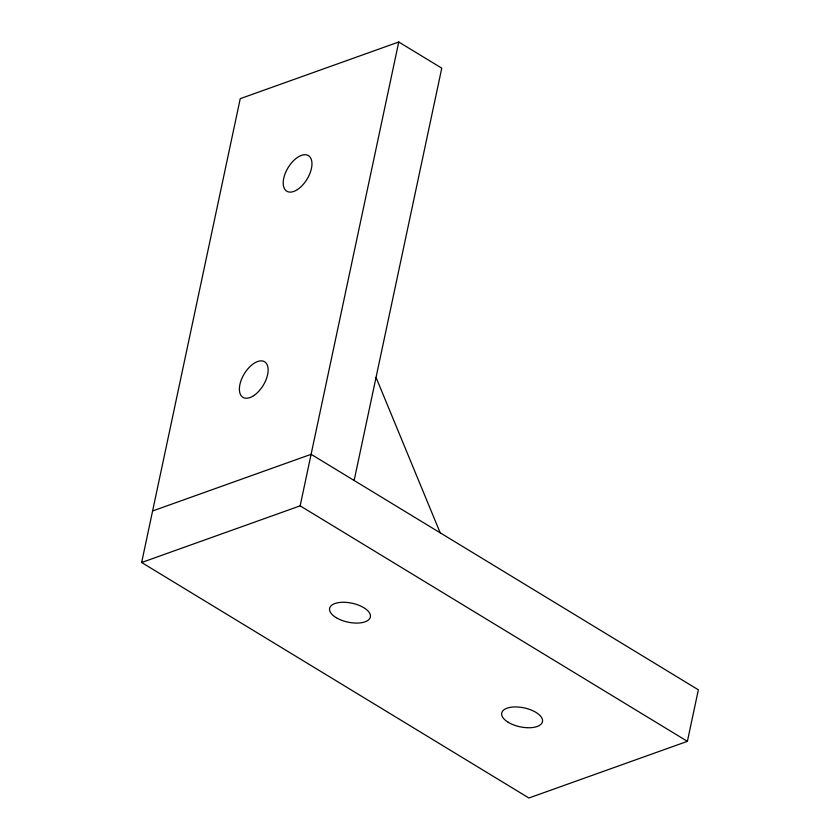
<?xml version="1.0" encoding="UTF-8"?>
<svg xmlns="http://www.w3.org/2000/svg" width="840" height="840" viewBox="0 0 840 840"><rect width="100%" height="100%" fill="white"/><g stroke="black" fill="none" stroke-linecap="round" stroke-linejoin="round"><path stroke-width="1.26" d="M152.607 510.972L311.105 454.314L698.355 689.808L687.393 741.342L528.895 798L141.645 562.506L240.24 98.658L398.748 42L441.767 68.166L354.133 480.48M141.645 562.506L300.153 505.848L398.748 42M300.153 505.848L687.393 741.342M376.036 377.401L440.192 532.812M508.221 722.295A20.832 9.681 12 0 0 542.073 722.788A20.832 9.681 12 0 0 515.981 706.933A20.832 9.681 12 0 0 508.221 722.295M336.116 617.631A20.832 9.681 12 0 0 369.957 618.135A20.832 9.681 12 0 0 343.875 602.27A20.832 9.681 12 0 0 336.116 617.631M297.465 189.546A20.832 11.099 -58.7 0 0 310.096 157.143A20.832 11.099 -58.7 0 0 285.18 173.523A20.832 11.099 -58.7 0 0 297.465 189.546M253.649 395.703A20.832 11.099 -58.7 0 0 266.28 363.3A20.832 11.099 -58.7 0 0 241.364 379.68A20.832 11.099 -58.7 0 0 253.649 395.703"/></g></svg>
